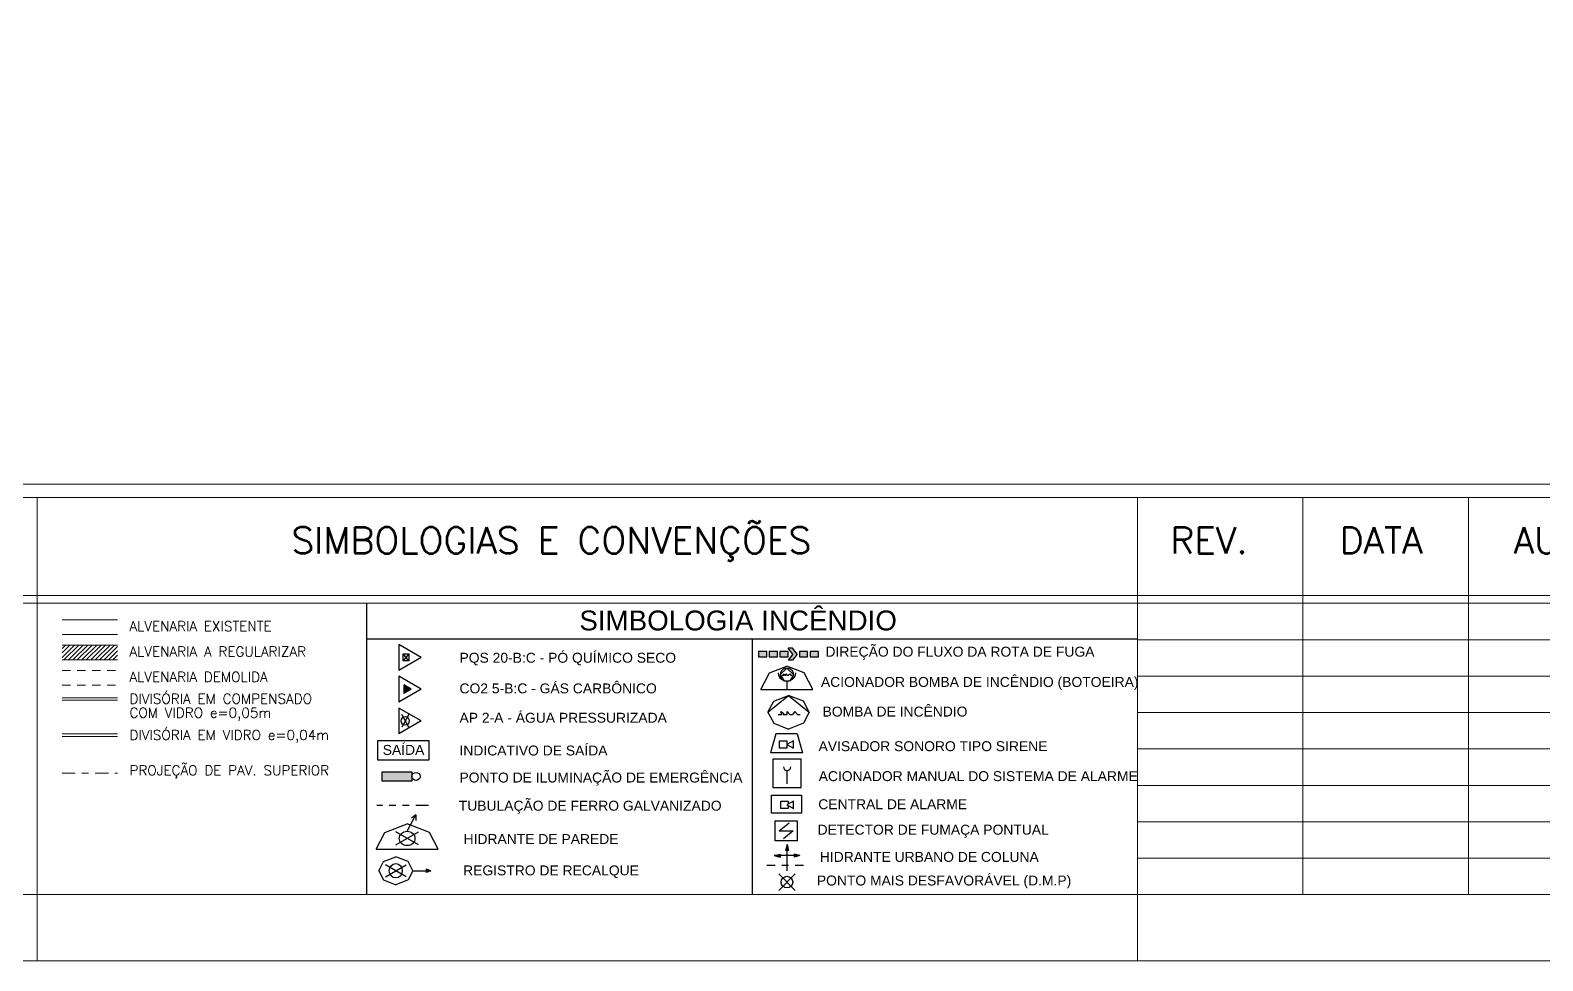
# Model space of a CAD drawing. Header units: millimetres. Extents: x 521 to 1055, y 261 to 520.
# Drawn here: x 834.25 to 857.1, y 261.32 to 275.38 of the extents above; entities that cross this region are included whole.
import ezdxf

# ---------------------------------------------------------------- set-up
doc = ezdxf.new("R2010")
doc.units = ezdxf.units.MM
for name, pattern in [('BORDER', [44.45, 12.7, -6.35, 12.7, -6.35, 0, -6.35]), ('CONTINU', [0]), ('DASHDOT', [1, 0.5, -0.25, 0, -0.25]), ('DIVIDE2', [15.875, 6.35, -3.175, 0, -3.175, 0, -3.175]), ('HIDDEN', [9.525, 6.35, -3.175])]:
    doc.linetypes.add(name, pattern=pattern)
doc.layers.add('0.1', color=8, linetype='Continuous', lineweight=13)
doc.layers.add('ppci', color=8, linetype='Continuous')
doc.styles.add('80X50', font='romans.shx')
doc.styles.add('ARCHISTUDIOPADRÃO', font='arial.ttf', dxfattribs={"height": 0.02})
doc.styles.add('ROMANS', font='romans')
doc.styles.add('STYLE1', font='sanss___.ttf')

msp = doc.modelspace()

# ---------------------------------------------------------------- hatches: boundary and pattern name
at = {"layer": '0.1'}
h = msp.add_hatch(dxfattribs=at)
h.set_pattern_fill('ANSI31', color=8, scale=0.015, style=0)
h.set_pattern_definition([(45, (411.37212, -64.24278), (-0.0336759605, 0.0336759605), [])])
h.paths.add_polyline_path([(835.57407, 266.09026), (834.73343, 266.09026), (834.73343, 265.86526), (835.57407, 265.86526)])
at = {"layer": 'ppci', "linetype": 'Continuous'}
h = msp.add_hatch(color=10, dxfattribs=at)
h.paths.add_polyline_path([(845.37758, 265.91254), (845.37758, 265.99185), (845.25412, 265.99185), (845.25412, 265.91254)])
h.paths.add_polyline_path([(845.41605, 265.99185), (845.41605, 265.91254), (845.5395, 265.91254), (845.5395, 265.99185)])
h.paths.add_polyline_path([(845.57798, 265.91254), (845.70143, 265.91254), (845.70143, 265.99185), (845.57798, 265.99185)])
h.paths.add_polyline_path([(845.76831, 266.04341), (845.70324, 266.04341), (845.77207, 265.95219), (845.70324, 265.86098), (845.76831, 265.86098), (845.83714, 265.95219)])
h.paths.add_polyline_path([(845.87228, 265.99185), (845.87228, 265.91254), (845.99573, 265.91254), (845.99573, 265.99185)])
h.paths.add_polyline_path([(846.15766, 265.99185), (846.03421, 265.99185), (846.03421, 265.91254), (846.15766, 265.91254)])
at = {"layer": 'ppci'}
for points in [[(840.0074, 265.42371), (839.89465, 265.4888), (839.89465, 265.35861)], [(840.01939, 264.03368), (840.01939, 264.17617), (839.57086, 264.17617), (839.57086, 264.03368)]]:
    msp.add_hatch(color=10, dxfattribs=at).paths.add_polyline_path(points)
h = msp.add_hatch(color=10, dxfattribs=at)
h.paths.add_polyline_path([(845.68641, 262.9865), (845.70911, 262.9865), (845.68641, 263.07667)])
h.paths.add_polyline_path([(845.68641, 263.07667), (845.6637, 262.9865), (845.68641, 262.9865)])
h = msp.add_hatch(color=10, dxfattribs=at)
h.paths.add_polyline_path([(845.58292, 262.90959), (845.58292, 262.9323), (845.49275, 262.90959)])
h.paths.add_polyline_path([(845.49275, 262.90959), (845.58292, 262.88689), (845.58292, 262.90959)])
h = msp.add_hatch(color=10, dxfattribs=at)
h.paths.add_polyline_path([(845.78989, 262.90959), (845.78989, 262.9323), (845.88006, 262.90959)])
h.paths.add_polyline_path([(845.88006, 262.90959), (845.78989, 262.88689), (845.78989, 262.90959)])
at = {"layer": 'ppci', "linetype": 'Continuous'}
h = msp.add_hatch(color=10, dxfattribs=at)
h.paths.add_polyline_path([(840.30645, 262.68017), (840.23545, 262.70611), (840.23545, 262.68017)])
h.paths.add_polyline_path([(840.30645, 262.68017), (840.23545, 262.68017), (840.23545, 262.65424)])

# ---------------------------------------------------------------- linework, layer by layer
at = {"layer": '0.1', "color": 8}
for p, q in [((834.35668, 268.32093), (834.35668, 261.32093)), ((850.97668, 268.32093), (850.97668, 261.32093)), ((853.47668, 268.32093), (853.47668, 262.32093)), ((855.97668, 268.32093), (855.97668, 262.32093)), ((817.73668, 266.84093), (867.59668, 266.84093)), ((817.73668, 266.72093), (867.59668, 266.72093)), ((850.97668, 266.17093), (867.59668, 266.17093)), ((850.97668, 265.62093), (900.73668, 265.62093)), ((850.97668, 265.07093), (867.59668, 265.07093)), ((850.97668, 264.52093), (900.73668, 264.52093)), ((850.97668, 263.97093), (867.59668, 263.97093)), ((850.97668, 263.42093), (900.73668, 263.42093)), ((850.97668, 262.87093), (867.59668, 262.87093))]:
    msp.add_line(p, q, dxfattribs=at)
at = {"layer": '0.1', "color": 8, "linetype": 'CONTINU', "lineweight": -2}
for p, q in [((839.34005, 262.32093), (839.34005, 266.72093)), ((850.97668, 266.17879), (839.34005, 266.17879)), ((845.15837, 266.17879), (845.15837, 262.32093))]:
    msp.add_line(p, q, dxfattribs=at)
at = {"layer": '0.1', "color": 7}
for p, q in [((834.73343, 266.47294), (835.57407, 266.47294)), ((834.73343, 266.24794), (835.57407, 266.24794)), ((834.73343, 266.09026), (835.57407, 266.09026)), ((834.73343, 265.86526), (835.57407, 265.86526))]:
    msp.add_line(p, q, dxfattribs=at)
at = {"layer": '0.1', "color": 8, "linetype": 'HIDDEN', "ltscale": 0.02}
for p, q in [((834.73343, 265.70757), (835.57407, 265.70757)), ((834.73343, 265.48257), (835.57407, 265.48257))]:
    msp.add_line(p, q, dxfattribs=at)
at = {"layer": '0.1', "color": 8, "linetype": 'Continuous', "ltscale": 0.02}
for p, q in [((834.73343, 265.2949), (835.57407, 265.2949)), ((834.73343, 265.2574), (835.57407, 265.2574)), ((834.73343, 264.747), (835.57407, 264.747)), ((834.73343, 264.7095), (835.57407, 264.7095))]:
    msp.add_line(p, q, dxfattribs=at)
at = {"layer": '0.1', "color": 8, "linetype": 'DASHDOT', "ltscale": 0.4}
msp.add_line((834.73343, 264.15615), (835.57407, 264.15615), dxfattribs=at)
at = {"layer": '0.1', "color": 8}
for points in [[(917.35668, 345.32093), (791.15229, 345.32093), (791.15229, 261.32093), (917.35668, 261.32093)], [(793.65229, 262.32093), (793.65229, 344.32093), (916.35668, 344.32093), (916.35668, 262.32093)]]:
    msp.add_lwpolyline(points, close=True, dxfattribs=at)
msp.add_lwpolyline([(900.53668, 343.12093, 0.41421356), (899.53668, 344.12093), (794.85229, 344.12093, 0.41421356), (793.85229, 343.12093), (793.85229, 269.52093, 0.41421356), (794.85229, 268.52093), (899.53668, 268.52093, 0.41421356), (900.53668, 269.52093)], format="xyb", close=True, dxfattribs=at)
msp.add_lwpolyline([(793.65229, 268.32093), (916.35668, 268.32093)], dxfattribs=at)
at = {"layer": 'ppci', "color": 10, "linetype": 'Continuous'}
for p, q in [((839.81965, 266.09824), (839.81965, 265.70824)), ((840.1574, 265.90324), (839.81965, 266.09824)), ((845.77207, 265.95219), (845.70324, 266.04341)), ((845.76831, 266.04341), (845.70324, 266.04341)), ((845.77207, 265.95219), (845.70324, 265.86098)), ((845.83714, 265.95219), (845.76831, 266.04341)), ((845.83714, 265.95219), (845.76831, 265.86098)), ((840.1574, 265.90324), (839.81965, 265.70824)), ((845.42058, 265.67152), (845.68316, 265.77369)), ((845.94574, 265.67152), (845.68316, 265.77369)), ((845.76831, 265.86098), (845.70324, 265.86098)), ((839.81965, 265.61871), (839.81965, 265.22871)), ((840.1574, 265.42371), (839.81965, 265.61871)), ((839.89465, 265.4888), (839.89465, 265.35861)), ((840.0074, 265.42371), (839.89465, 265.4888)), ((845.28989, 265.42056), (845.42058, 265.67152)), ((846.07643, 265.42056), (845.94574, 265.67152)), ((840.1574, 265.42371), (839.81965, 265.22871)), ((840.0074, 265.42371), (839.89465, 265.35861)), ((845.28989, 265.42056), (846.07643, 265.42056)), ((845.39589, 265.07494), (845.48284, 265.2419)), ((845.48284, 265.2419), (845.70742, 265.32929)), ((845.932, 265.2419), (845.70742, 265.32929)), ((846.01895, 265.07494), (845.932, 265.2419)), ((839.81965, 265.13917), (839.81965, 264.74917)), ((840.1574, 264.94417), (839.81965, 265.13917)), ((845.39589, 265.07494), (845.48284, 264.90798)), ((846.01895, 265.07494), (845.932, 264.90798)), ((840.1574, 264.94417), (839.81965, 264.74917)), ((845.48284, 264.90798), (845.70742, 264.82059)), ((845.932, 264.90798), (845.70742, 264.82059)), ((845.5172, 264.74781), (845.43692, 264.46393)), ((845.83832, 264.74781), (845.5172, 264.74781)), ((845.83832, 264.74781), (845.9186, 264.46393)), ((845.9186, 264.46393), (845.43692, 264.46393)), ((845.68541, 263.99451), (845.68541, 264.19489)), ((839.94615, 263.27656), (840.07909, 263.52622)), ((840.07909, 263.52622), (840.00992, 263.47609)), ((840.07909, 263.52622), (840.0761, 263.44085)), ((839.47788, 263.00738), (839.60857, 263.25834)), ((839.60857, 263.25834), (839.94615, 263.3897)), ((839.77568, 263.07029), (840.11674, 263.2672)), ((840.11624, 263.07051), (839.77578, 263.26707)), ((840.28373, 263.25834), (839.94615, 263.3897)), ((840.41442, 263.00738), (840.28373, 263.25834)), ((845.56695, 263.28222), (845.71581, 263.40414)), ((845.56695, 263.28222), (845.77804, 263.28222)), ((845.77804, 263.28222), (845.62918, 263.16029)), ((839.47788, 263.00738), (840.41442, 263.00738)), ((839.5176, 262.68017), (839.58953, 262.81829)), ((839.58953, 262.81829), (839.77532, 262.89059)), ((839.62014, 262.5906), (839.9305, 262.76979)), ((839.93005, 262.5908), (839.62022, 262.76968)), ((839.96112, 262.81829), (839.77532, 262.89059)), ((840.03305, 262.68017), (839.96112, 262.81829)), ((839.5176, 262.68017), (839.58953, 262.54205)), ((839.58953, 262.54205), (839.77532, 262.46976)), ((839.96112, 262.54205), (839.77532, 262.46976)), ((840.03305, 262.68017), (839.96112, 262.54205)), ((840.03305, 262.68017), (840.30645, 262.68017)), ((840.30645, 262.68017), (840.23545, 262.70611)), ((840.23545, 262.70611), (840.23545, 262.65424)), ((840.30645, 262.68017), (840.23545, 262.65424))]:
    msp.add_line(p, q, dxfattribs=at)
at = {"layer": 'ppci', "color": 10}
for p, q in [((839.97106, 265.95662), (839.88659, 265.84987)), ((839.97106, 265.84987), (839.88659, 265.95662)), ((845.68316, 265.74314), (845.58313, 265.64311)), ((845.7832, 265.64311), (845.68316, 265.74314)), ((845.58313, 265.64311), (845.64149, 265.54307)), ((845.61139, 265.63577), (845.63433, 265.63577)), ((845.63433, 265.63577), (845.62954, 265.65494)), ((845.62954, 265.65494), (845.64739, 265.64434)), ((845.72483, 265.54307), (845.64149, 265.54307)), ((845.64739, 265.64434), (845.64425, 265.63577)), ((845.64425, 265.63577), (845.67227, 265.63577)), ((845.67227, 265.63577), (845.67227, 265.65494)), ((845.67227, 265.65494), (845.6895, 265.63577)), ((845.68316, 265.54307), (845.68316, 265.42056)), ((845.6895, 265.63577), (845.7072, 265.63577)), ((845.72443, 265.65494), (845.7072, 265.63577)), ((845.72443, 265.65494), (845.74166, 265.63577)), ((845.7832, 265.64311), (845.72483, 265.54307)), ((845.74166, 265.63577), (845.75915, 265.63577)), ((845.39589, 265.07494), (845.70742, 265.32929)), ((845.70742, 265.32929), (846.01895, 265.07494)), ((839.97327, 264.84946), (839.86388, 265.03893)), ((839.97315, 265.03866), (839.86395, 264.84951)), ((845.55303, 265.04317), (845.60401, 265.04317)), ((845.59335, 265.08576), (845.63302, 265.06219)), ((845.60401, 265.04317), (845.59335, 265.08576)), ((845.63302, 265.06219), (845.62605, 265.04317)), ((845.62605, 265.04317), (845.6883, 265.04317)), ((845.6883, 265.04317), (845.6883, 265.08576)), ((845.6883, 265.08576), (845.72659, 265.04317)), ((845.72659, 265.04317), (845.76594, 265.04317)), ((845.80423, 265.08576), (845.76594, 265.04317)), ((845.80423, 265.08576), (845.84252, 265.04317)), ((845.84252, 265.04317), (845.88138, 265.04317)), ((845.7848, 264.64505), (845.68351, 264.58869)), ((845.68351, 264.58869), (845.7848, 264.53234)), ((845.7848, 264.53234), (845.7848, 264.64505)), ((845.7846, 263.73249), (845.68331, 263.67613)), ((845.68331, 263.67613), (845.7846, 263.61978)), ((845.7846, 263.61978), (845.7846, 263.73249)), ((845.68641, 263.07667), (845.6637, 262.9865)), ((845.70911, 262.9865), (845.6637, 262.9865)), ((845.68641, 262.6785), (845.68641, 263.07667)), ((845.68641, 263.07667), (845.70911, 262.9865)), ((845.49275, 262.90959), (845.58292, 262.9323)), ((845.88006, 262.90959), (845.49275, 262.90959)), ((845.49275, 262.90959), (845.58292, 262.88689)), ((845.58292, 262.9323), (845.58292, 262.88689)), ((845.88006, 262.90959), (845.78989, 262.9323)), ((845.78989, 262.9323), (845.78989, 262.88689)), ((845.88006, 262.90959), (845.78989, 262.88689)), ((845.80717, 262.38471), (845.55909, 262.63279)), ((845.55909, 262.38471), (845.80717, 262.63279))]:
    msp.add_line(p, q, dxfattribs=at)
at = {"layer": 'ppci', "color": 12, "linetype": 'DIVIDE2', "ltscale": 0.03}
msp.add_line((840.26726, 263.66715), (839.48633, 263.66715), dxfattribs=at)
at = {"layer": 'ppci', "color": 10, "linetype": 'DASHDOT', "ltscale": 0.25}
msp.add_line((845.38101, 262.76309), (845.99181, 262.76309), dxfattribs=at)
at = {"layer": 'ppci', "color": 10}
for points in [[(839.88659, 265.95662), (839.97106, 265.95662), (839.97106, 265.84987), (839.88659, 265.84987)], [(845.57072, 264.64505), (845.68351, 264.64505), (845.68351, 264.53234), (845.57072, 264.53234)], [(839.57086, 264.03368), (839.57086, 264.17617), (840.01939, 264.17617), (840.01939, 264.03368)]]:
    msp.add_lwpolyline(points, close=True, dxfattribs=at)
at = {"layer": 'ppci', "color": 10, "linetype": 'Continuous'}
for points in [[(845.37758, 265.99185), (845.25412, 265.99185), (845.25412, 265.91254), (845.37758, 265.91254)], [(845.5395, 265.99185), (845.41605, 265.99185), (845.41605, 265.91254), (845.5395, 265.91254)], [(845.70143, 265.99185), (845.57798, 265.99185), (845.57798, 265.91254), (845.70143, 265.91254)], [(845.99573, 265.99185), (845.87228, 265.99185), (845.87228, 265.91254), (845.99573, 265.91254)], [(846.15766, 265.99185), (846.03421, 265.99185), (846.03421, 265.91254), (846.15766, 265.91254)], [(839.50489, 264.6468), (840.27371, 264.6468), (840.27371, 264.34888), (839.50489, 264.34888)], [(845.47195, 263.93859), (845.89888, 263.93859), (845.89888, 264.36552), (845.47195, 264.36552)], [(845.4503, 263.82483), (845.90507, 263.82483), (845.90507, 263.5485), (845.4503, 263.5485)], [(845.50758, 263.43406), (845.83741, 263.43406), (845.83741, 263.13038), (845.50758, 263.13038)]]:
    msp.add_lwpolyline(points, close=True, dxfattribs=at)
at = {"layer": 'ppci', "color": 10}
msp.add_lwpolyline([(845.70145, 263.66604), (845.70145, 263.61978), (845.58865, 263.61978), (845.58865, 263.73249), (845.70145, 263.73249), (845.70145, 263.68623)], dxfattribs=at)
for centre, radius in [((840.08057, 264.10492), 0.06117), ((845.68313, 262.50875), 0.08771)]:
    msp.add_circle(centre, radius, dxfattribs=at)
for centre, radius, start, end in [((845.68316, 265.64311), 0.10003, 299.48079, 240.51921), ((845.67261, 265.67345), 0.12364, 180.814811, 251.768157), ((845.69371, 265.67345), 0.12364, 288.231843, 359.185189)]:
    msp.add_arc(centre, radius, start, end, dxfattribs=at)
at = {"layer": 'ppci', "color": 10, "linetype": 'Continuous'}
msp.add_arc((845.68541, 264.25057), 0.05569, 180, 0, dxfattribs=at)
at = {"layer": 'ppci', "color": 10}
msp.add_ellipse((839.9186, 264.94416), major_axis=(0, -0.06606), ratio=0.90709532, dxfattribs=at)
at = {"layer": 'ppci', "color": 10, "linetype": 'Continuous'}
for centre, major_axis in [((839.94615, 263.16871), (-0.1189, 0)), ((839.77535, 262.68014), (0, -0.1082))]:
    msp.add_ellipse(centre, major_axis=major_axis, ratio=0.90709532, dxfattribs=at)

# ---------------------------------------------------------------- texts
at = {"layer": '0.1', "color": 8}
for s, height, style, p in [('SIMBOLOGIAS E CONVENÇÕES', 0.4, 'ROMANS', (838.19868, 267.47255)), ('REV.', 0.4, 'ROMANS', (851.47486, 267.47255)), ('DATA', 0.4, 'ROMANS', (854.03235, 267.47255)), ('AUT.', 0.4, 'ROMANS', (856.65896, 267.47255)), ('ALVENARIA EXISTENTE', 0.15, '80X50', (835.7519, 266.2997)), ('ALVENARIA A REGULARIZAR', 0.15, '80X50', (835.7519, 265.91701)), ('ALVENARIA DEMOLIDA', 0.15, '80X50', (835.7519, 265.53433)), ('DIVISÓRIA EM COMPENSADO', 0.15, '80X50', (835.7519, 265.20451)), ('COM VIDRO e=0,05m', 0.15, '80X50', (835.7519, 264.99283)), ('DIVISÓRIA EM VIDRO e=0,04m', 0.15, '80X50', (835.7519, 264.65661)), ('PROJEÇÃO DE PAV. SUPERIOR', 0.15, '80X50', (835.7519, 264.12301))]:
    msp.add_text(s, height=height, dxfattribs=dict(at, style=style)).set_placement(p)
at = {"layer": 'ppci', "color": 10, "style": 'STYLE1'}
for s, height, p in [('SIMBOLOGIA INCÊNDIO', 0.3, (842.54747, 266.31127)), ('PQS 20-B:C - PÓ QUÍMICO SECO', 0.15, (840.73731, 265.82322)), ('DIREÇÃO DO FLUXO DA ROTA DE FUGA', 0.15, (846.26535, 265.91486)), ('CO2 5-B:C - GÁS CARBÔNICO', 0.15, (840.73731, 265.36056)), ('AP 2-A - ÁGUA PRESSURIZADA', 0.15, (840.73731, 264.91707)), ('INDICATIVO DE SAÍDA', 0.15, (840.73731, 264.422)), ('PONTO DE ILUMINAÇÃO DE EMERGÊNCIA', 0.15, (840.73731, 264.01376)), ('TUBULAÇÃO DE FERRO GALVANIZADO', 0.15, (840.72608, 263.58825)), ('HIDRANTE DE PAREDE', 0.15, (840.79901, 263.08483)), ('REGISTRO DE RECALQUE', 0.15, (840.79251, 262.61082))]:
    msp.add_text(s, height=height, dxfattribs=at).set_placement(p)
at = {"layer": 'ppci', "color": 10, "linetype": 'BORDER', "style": 'ARCHISTUDIOPADRÃO'}
for s, height, p in [('ACIONADOR BOMBA DE INCÊNDIO (BOTOEIRA)', 0.15, (846.19724, 265.45773)), ('BOMBA DE INCÊNDIO', 0.15, (846.22161, 265.01001)), ('SAÍDA', 0.15, (839.57749, 264.43138)), ('AVISADOR SONORO TIPO SIRENE', 0.15, (846.1606, 264.48741)), ('ACIONADOR MANUAL DO SISTEMA DE ALARME', 0.15, (846.16267, 264.03491)), ('CENTRAL DE ALARME', 0.15, (846.15722, 263.61066)), ('DETECTOR DE FUMAÇA PONTUAL', 0.15, (846.14604, 263.226)), ('HIDRANTE URBANO DE COLUNA', 0.1500375, (846.18027, 262.81486)), ('PONTO MAIS DESFAVORÁVEL (D.M.P)', 0.1500375, (846.13513, 262.45798))]:
    msp.add_text(s, height=height, dxfattribs=at).set_placement(p)

doc.saveas('drawing.dxf')
